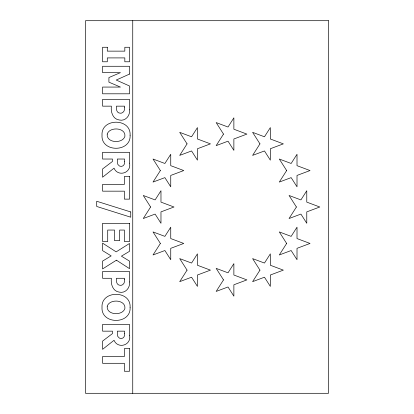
<?xml version="1.0" encoding="UTF-8"?>
<svg xmlns="http://www.w3.org/2000/svg" width="414" height="414" viewBox="0 0 414 414"><rect width="100%" height="100%" fill="white"/><g stroke="black" fill="none" stroke-linecap="round" stroke-linejoin="round"><path stroke-width="0.62" d="M132.744 20.7L132.744 393.3M124.5 107.112C125.349 110.574 122.694 114.492 118.906 112.934C116.174 111.842 116.396 108.572 116.427 106.155L124.5 106.155L124.5 107.112M124.5 279.238C125.349 282.705 122.694 286.617 118.906 285.06C116.174 283.968 116.396 280.702 116.427 278.28L124.5 278.28L124.5 279.238M124.573 161.294C125.338 164.441 122.637 167.551 119.429 166.014L117.752 164.28L117.312 159.033L124.573 159.033L124.573 161.294M124.573 333.425C125.338 336.566 122.637 339.677 119.429 338.14L117.752 336.406L117.312 331.159L124.573 331.159L124.573 333.425M129.53 109.845C130.301 115.697 125.318 121.561 119.185 119.977C112.732 119.134 110.579 111.749 111.392 106.155L102.579 106.155L102.579 99.381L129.53 99.381L129.53 109.845M129.53 281.975C130.301 287.823 125.318 293.686 119.185 292.108C112.732 291.259 110.579 283.875 111.392 278.28L102.579 278.28L102.579 271.512L129.53 271.512L129.53 281.975M129.53 163.142C131.724 173.15 117.918 177.275 114.036 168.156L102.579 177.228L102.579 168.974L112.463 161.46L112.463 159.033L102.579 159.033L102.579 152.3L129.53 152.3L129.53 163.142M129.53 335.268C131.724 345.276 117.918 349.4 114.036 340.282L102.579 349.354L102.579 341.1L112.463 333.586L112.463 331.159L102.579 331.159L102.579 324.426L129.53 324.426L129.53 335.268M130.094 135.228C131.207 152.616 100.892 152.626 102.015 135.228C100.933 117.871 131.197 117.855 130.094 135.228M130.094 307.354C131.207 324.742 100.892 324.752 102.015 307.354C100.933 289.997 131.197 289.981 130.094 307.354M107.221 134.084C106.207 143.115 122.528 143.974 124.888 136.403C125.975 127.383 109.544 126.477 107.221 134.084M107.221 306.215C106.207 315.24 122.528 316.105 124.888 308.528C125.975 299.508 109.544 298.603 107.221 306.215M160.373 170.552L153.025 182.072L164.886 177.627L170.744 186.817L170.744 175.432L183.754 170.552L170.744 165.672L170.744 154.282L164.886 163.473L153.025 159.028L160.373 170.552M187.056 143.865L179.707 155.39L191.568 150.944L197.426 160.135L197.426 148.745L210.441 143.865L197.426 138.985L197.426 127.6L191.568 136.791L179.707 132.345L187.056 143.865M150.608 207L143.26 218.525L155.115 214.079L160.974 223.265L160.974 211.88L173.989 207L160.974 202.12L160.974 190.735L155.115 199.921L143.26 195.475L150.608 207M223.503 134.1L216.16 145.624L228.016 141.179L233.874 150.365L233.874 138.98L246.889 134.1L233.874 129.22L233.874 117.835L228.016 127.026L216.16 122.575L223.503 134.1M160.373 243.448L153.025 254.972L164.886 250.527L170.744 259.718L170.744 248.328L183.754 243.448L170.744 238.567L170.744 227.182L164.886 236.373L153.025 231.928L160.373 243.448M259.956 143.865L252.607 155.39L264.468 150.944L270.326 160.135L270.326 148.745L283.342 143.865L270.326 138.985L270.326 127.6L264.468 136.791L252.607 132.345L259.956 143.865M187.056 270.135L179.707 281.655L191.568 277.209L197.426 286.4L197.426 275.015L210.441 270.135L197.426 265.255L197.426 253.865L191.568 263.056L179.707 258.61L187.056 270.135M286.638 170.552L279.295 182.072L291.151 177.627L297.009 186.817L297.009 175.432L310.024 170.552L297.009 165.672L297.009 154.282L291.151 163.473L279.295 159.028L286.638 170.552M223.503 279.9L216.16 291.425L228.016 286.974L233.874 296.165L233.874 284.78L246.889 279.9L233.874 275.02L233.874 263.635L228.016 272.821L216.16 268.375L223.503 279.9M296.403 207L289.06 218.525L300.916 214.079L306.774 223.265L306.774 211.88L319.789 207L306.774 202.12L306.774 190.735L300.916 199.921L289.06 195.475L296.403 207M259.956 270.135L252.607 281.655L264.468 277.209L270.326 286.4L270.326 275.015L283.342 270.135L270.326 265.255L270.326 253.865L264.468 263.056L252.607 258.61L259.956 270.135M286.638 243.448L279.295 254.972L291.151 250.527L297.009 259.718L297.009 248.328L310.024 243.448L297.009 238.567L297.009 227.182L291.151 236.373L279.295 231.928L286.638 243.448M116.427 260.194L102.579 268.94L102.579 261.084L111.175 255.904L102.579 250.62L102.579 243.121L116.153 251.867L129.53 243.468L129.53 251.308L121.405 256.157L129.53 261.136L129.53 268.65L116.427 260.194M129.53 74.075L116.225 80.047L129.53 86.003L129.53 93.807L102.579 93.807L102.579 87.069L120.443 87.069L108.913 82.163L108.913 77.547L120.443 72.641L102.579 72.641L102.579 66.271L129.53 66.271L129.53 74.075M328.499 20.7L85.501 20.7L85.501 393.3L328.499 393.3L328.499 20.7M107.283 47.263L102.579 47.263L102.579 61.779L107.283 61.779L107.283 57.908L124.826 57.908L124.826 61.779L129.53 61.779L129.53 47.263L124.826 47.263L124.826 51.134L107.283 51.134L107.283 47.263M129.53 176.431L124.391 176.431L124.391 184.396L102.579 184.396L102.579 191.164L124.391 191.164L124.391 199.134L129.53 199.134L129.53 176.431M129.53 223.317L102.579 223.317L102.579 241.548L107.718 241.548L107.718 230.055L114.523 230.055L114.523 240.643L119.667 240.643L119.667 230.055L124.391 230.055L124.391 241.548L129.53 241.548L129.53 223.317M129.53 348.557L124.391 348.557L124.391 356.521L102.579 356.521L102.579 363.295L124.391 363.295L124.391 371.26L129.53 371.26L129.53 348.557M130.746 211.947L96.71 201.266L96.71 206.462L130.746 217.2L130.746 211.947"/></g></svg>
